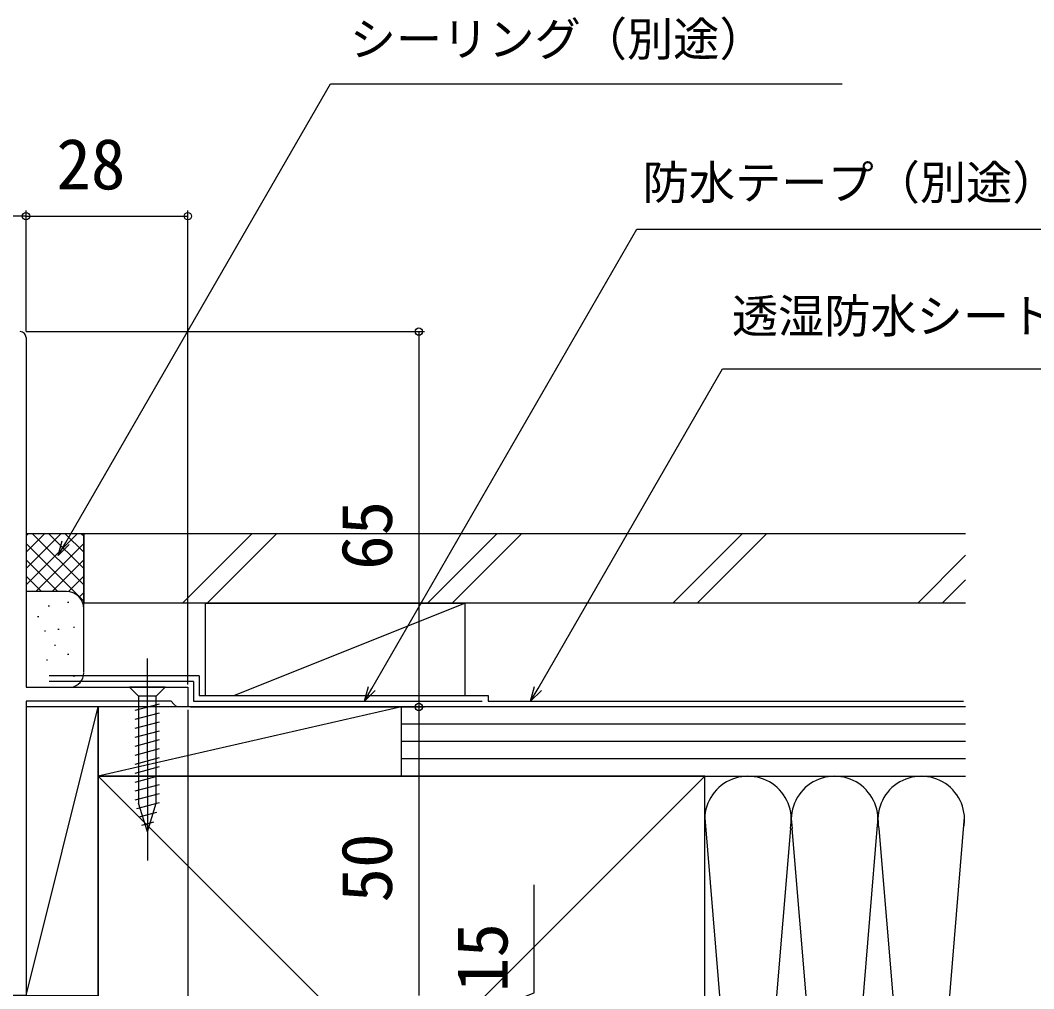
# Model space of a CAD drawing. Units: millimetres, scale not verified. Extents: x -525 to 525, y -783 to 779.
# Drawn here: x 173.3 to 348.8, y -238.5 to -70.8 of the extents above; entities that cross this region are included whole.
import ezdxf
from ezdxf.enums import TextEntityAlignment as Align

# ---------------------------------------------------------------- set-up
doc = ezdxf.new("R2010")
doc.units = ezdxf.units.MM
doc.header["$LTSCALE"] = 4
for name, color, linetype in [('0-2_YKK_11', 7, 'Continuous'), ('0-5_YKK_13', 4, 'Continuous'), ('0-7_YKK_D', 6, 'Continuous'), ('0-9_YSS_K', 3, 'Continuous'), ('0-A_YSS_KE', 3, 'Continuous')]:
    doc.layers.add(name, color=color, linetype=linetype)
doc.styles.add('ＭＳ ゴシック', font='')
doc.styles.get('ＭＳ ゴシック').set_extended_font_data('MS Gothic')

msp = doc.modelspace()

# ---------------------------------------------------------------- linework, layer by layer
at = {"layer": '0-2_YKK_11'}
msp.add_lwpolyline([(174.339, -125.697), (174.339, -186.297), (202.339, -186.297), (202.339, -189.697), (200.439, -189.697), (199.939, -189.197), (199.439, -188.697), (174.339, -188.697), (174.339, -239.697), (170.098, -239.697), (169.914, -239.577), (169.364, -239.577), (169.181, -239.697), (166.539, -239.697)], dxfattribs=at)
msp.add_arc((173.339, -125.697), 1, 0.00001, 89.99999, dxfattribs=at)
at = {"layer": '0-5_YKK_13'}
for p, q in [((195.339, -181.297), (195.34, -216.297)), ((198.439, -186.297), (192.239, -186.297)), ((192.239, -186.297), (193.789, -187.847)), ((198.439, -186.297), (196.889, -187.847)), ((193.239, -190.274), (197.439, -189.148)), ((193.789, -187.847), (193.79, -206.381)), ((196.889, -187.847), (193.789, -187.847)), ((196.89, -206.381), (196.889, -187.847)), ((193.239, -191.827), (197.439, -190.701)), ((193.239, -193.38), (197.439, -192.254)), ((193.239, -194.932), (197.439, -193.807)), ((193.239, -196.485), (197.439, -195.36)), ((193.239, -198.038), (197.439, -196.913)), ((193.239, -199.591), (197.439, -198.466)), ((193.239, -201.144), (197.439, -200.019)), ((193.24, -202.697), (197.439, -201.572)), ((193.24, -204.25), (197.44, -203.125)), ((193.24, -205.803), (197.44, -204.677)), ((193.498, -207.286), (197.44, -206.23)), ((195.34, -211.297), (193.79, -206.381)), ((195.34, -211.297), (196.89, -206.381)), ((193.95, -208.718), (196.986, -207.905)), ((194.401, -210.15), (196.451, -209.601))]:
    msp.add_line(p, q, dxfattribs=at)
at = {"layer": '0-7_YKK_D'}
for p, q in [((174.34, -104.697), (162.34, -104.697)), ((174.34, -124.697), (174.34, -103.697)), ((174.34, -124.697), (174.34, -103.697)), ((174.34, -104.697), (202.34, -104.697)), ((202.34, -185.797), (202.34, -103.697)), ((174.339, -124.697), (243.34, -124.697)), ((242.34, -124.697), (242.34, -189.697)), ((202.339, -190.197), (202.339, -443.698)), ((202.839, -189.697), (243.34, -189.697)), ((202.839, -189.697), (243.34, -189.697)), ((242.34, -189.697), (242.34, -239.697))]:
    msp.add_line(p, q, dxfattribs=at)
for points in [[(179.929, -163.45), (181.204, -161.241), (227.06, -81.749), (315.653, -81.749)], [(232.929, -188.697), (234.203, -186.488), (280.076, -106.967), (368.67, -106.967)], [(261.71, -188.697), (262.984, -186.488), (294.914, -131.138), (406.433, -131.138)], [(181.795, -161.582), (179.929, -163.45), (180.612, -160.899)], [(234.795, -186.83), (232.929, -188.697), (233.611, -186.147)], [(263.576, -186.83), (261.71, -188.697), (262.392, -186.147)], [(242.34, -247.197), (262.34, -239.235), (262.34, -220.507)]]:
    msp.add_lwpolyline(points, dxfattribs=at)
for centre in [(174.34, -104.697), (174.34, -104.697), (202.34, -104.697), (242.34, -124.697), (242.34, -189.697), (242.34, -189.697)]:
    msp.add_circle(centre, 0.637, dxfattribs=at)
at = {"layer": '0-9_YSS_K'}
for p, q in [((174.34, -168.555), (183.198, -159.697)), ((184.34, -159.697), (174.34, -159.697)), ((174.34, -165.727), (180.369, -159.697)), ((174.34, -162.898), (177.541, -159.697)), ((174.34, -160.07), (174.713, -159.697)), ((174.34, -161.384), (184.34, -171.384)), ((175.482, -159.697), (184.34, -168.555)), ((176.026, -169.697), (184.34, -161.384)), ((178.311, -159.697), (184.34, -165.727)), ((181.139, -159.697), (184.34, -162.898)), ((183.967, -159.697), (184.34, -160.07)), ((184.34, -172.697), (184.34, -159.697)), ((213.45, -159.697), (201.45, -171.697)), ((217.693, -159.697), (205.693, -171.697)), ((255.877, -159.697), (243.877, -171.697)), ((260.119, -159.697), (248.119, -171.697)), ((298.303, -159.697), (286.303, -171.697)), ((302.546, -159.697), (290.546, -171.697)), ((174.34, -164.212), (179.825, -169.697)), ((178.855, -169.697), (184.34, -164.212)), ((336.998, -163.429), (328.729, -171.697)), ((174.34, -167.04), (177.015, -169.715)), ((181.665, -169.715), (184.34, -167.04)), ((336.998, -167.671), (332.972, -171.697)), ((181.34, -169.697), (174.34, -169.697)), ((183.545, -170.663), (184.34, -169.869)), ((181.535, -171.525), (181.735, -171.525)), ((205.34, -171.697), (205.34, -187.697)), ((205.34, -171.697), (250.34, -171.697)), ((210.34, -187.697), (250.34, -171.697)), ((250.34, -171.697), (250.34, -187.697)), ((178.197, -172.193), (178.397, -172.193)), ((184.34, -183.688), (184.34, -172.697)), ((176.341, -174.023), (176.541, -174.023)), ((177.529, -176.532), (177.729, -176.532)), ((179.866, -176.198), (180.066, -176.198)), ((182.536, -175.865), (182.736, -175.865)), ((179.263, -178.991), (179.463, -178.991)), ((181.535, -180.538), (181.735, -180.538)), ((177.863, -181.539), (178.063, -181.539)), ((179.532, -185.211), (179.732, -185.211)), ((182.536, -184.38), (182.736, -184.38)), ((174.64, -186.297), (181.34, -186.297)), ((186.84, -189.697), (174.34, -189.697)), ((174.34, -239.697), (186.84, -189.697)), ((186.84, -239.697), (186.84, -189.697)), ((239.34, -189.697), (186.84, -201.697)), ((250.34, -189.697), (205.34, -189.697)), ((336.998, -189.697), (239.34, -189.697)), ((239.34, -201.697), (239.34, -189.697)), ((336.998, -192.697), (239.34, -192.697)), ((336.998, -195.697), (239.34, -195.697)), ((336.998, -198.697), (239.34, -198.697)), ((186.84, -306.697), (291.84, -201.697)), ((186.84, -201.697), (291.84, -306.697)), ((239.34, -201.697), (336.998, -201.697)), ((291.84, -201.697), (336.998, -201.697)), ((329.34, -299.578), (336.841, -208.804)), ((291.846, -208.892), (299.182, -297.666)), ((321.73, -210.142), (314.34, -299.578)), ((306.682, -210.729), (299.34, -299.578)), ((314.34, -299.578), (306.998, -210.729)), ((322.001, -210.763), (329.34, -299.578))]:
    msp.add_line(p, q, dxfattribs=at)
msp.add_lwpolyline([(174.34, -189.697), (174.34, -239.697), (186.84, -239.697)], dxfattribs=at)
msp.add_lwpolyline([(239.34, -201.697), (239.34, -189.697), (186.84, -189.697), (186.84, -201.697)], close=True, dxfattribs=at)
for centre, radius, start, end in [((181.34, -172.697), 3, 360, 90), ((181.732, -183.718), 2.609, 278.65115, 358.26236), ((181.732, -183.718), 2.609, 261.34878, 261.34885), ((299.34, -209.197), 7.5, 348.21668, 191.78379), ((314.34, -209.197), 7.5, 348.21668, 191.78379), ((329.34, -209.197), 7.5, 348.21668, 191.78379)]:
    msp.add_arc(centre, radius, start, end, dxfattribs=at)
at = {"layer": '0-A_YSS_KE'}
for p, q in [((336.998, -171.697), (184.34, -171.697)), ((204.34, -184.297), (178.34, -184.297)), ((203.34, -185.297), (178.34, -185.297)), ((254.34, -187.697), (254.34, -188.697)), ((254.34, -188.697), (336.682, -188.697)), ((291.84, -201.697), (186.84, -201.697)), ((291.84, -215.662), (291.84, -201.697)), ((291.84, -306.697), (291.84, -209.197))]:
    msp.add_line(p, q, dxfattribs=at)
for points in [[(336.998, -159.697), (184.34, -159.697), (184.34, -171.697)], [(203.34, -185.297), (203.34, -188.697), (253.34, -188.697)], [(204.34, -184.297), (204.34, -187.697), (254.34, -187.697)], [(186.84, -201.697), (186.84, -306.697), (291.84, -306.697)]]:
    msp.add_lwpolyline(points, dxfattribs=at)

# ---------------------------------------------------------------- texts
at = {"layer": '0-7_YKK_D', "style": 'ＭＳ ゴシック'}
for s, height, p in [('シーリング（別途）', 5.865, (230.39, -78.708)), ('28', 8.798, (179.579, -102.697)), ('防水テープ（別途）', 5.865, (281.107, -103.556)), ('透湿防水シート（別途）', 5.865, (296.543, -126.673))]:
    msp.add_text(s, height=height, dxfattribs=at).set_placement(p, align=Align.BOTTOM_LEFT)
for s, p in [('65', (240.34, -165.959)), ('50', (240.34, -223.561)), ('15', (260.34, -239.076))]:
    msp.add_text(s, height=8.798, rotation=90, dxfattribs=at).set_placement(p, align=Align.BOTTOM_LEFT)

doc.saveas('drawing.dxf')
